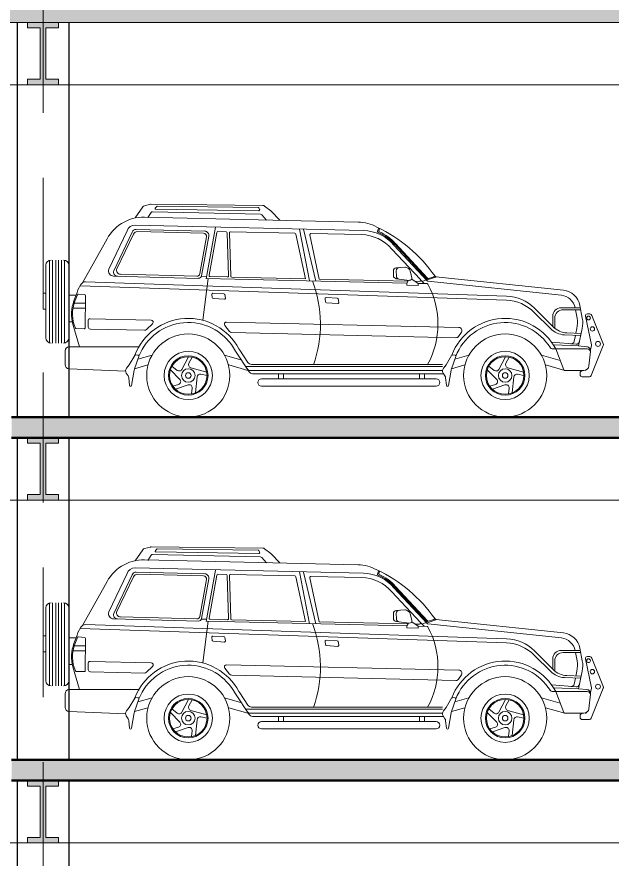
# Model space of a CAD drawing. Header units: millimetres. Extents: x 1135 to 1350, y 205 to 283.
# Drawn here: x 1162.74 to 1168.47, y 212.64 to 220.75 of the extents above; entities that cross this region are included whole.
import ezdxf

# ---------------------------------------------------------------- set-up
doc = ezdxf.new("R2010")
doc.units = ezdxf.units.MM
doc.header["$LTSCALE"] = 10
doc.linetypes.add('DASHED2', pattern=[0.375, 0.25, -0.125])
for name, color, linetype, lineweight in [('CARROS', 252, 'Continuous', 13), ('HACHT', 90, 'Continuous', 9), ('linha estutura', 252, 'Continuous', 13), ('PAREDES 2', 50, 'Continuous', 50), ('pn 02', 16, 'Continuous', 20), ('PN-01', 90, 'Continuous', 13), ('PN-03', 180, 'Continuous', 30)]:
    doc.layers.add(name, color=color, linetype=linetype, lineweight=lineweight)

# ---------------------------------------------------------------- blocks, each defined once
blk = doc.blocks.new('A$C4FEC501A')
at = {"layer": 'CARROS'}
for p, q in [((-114.5619, 1223.3261), (-114.6343, 1223.2204)), ((-114.4887, 1223.3521), (-114.5445, 1223.3382)), ((-113.4076, 1223.3414), (-114.4811, 1223.353)), ((-113.428, 1223.2567), (-114.4687, 1223.2804)), ((-114.4286, 1223.3318), (-114.4414, 1223.3176)), ((-114.4356, 1223.3043), (-113.4449, 1223.2897)), ((-113.4532, 1223.3226), (-114.4226, 1223.3345)), ((-113.4377, 1223.3013), (-113.4461, 1223.3182)), ((-113.3294, 1223.2901), (-113.3899, 1223.3354)), ((-113.245, 1223.2004), (-113.3254, 1223.2865)), ((-112.4904, 1223.1807), (-114.5443, 1223.2283)), ((-114.4818, 1223.2734), (-114.5132, 1223.2236)), ((-113.3733, 1223.1996), (-113.4169, 1223.2514)), ((-112.4391, 1223.0994), (-114.6364, 1223.1506)), ((-113.9511, 1222.6353), (-113.861, 1223.1307)), ((-112.2953, 1223.1197), (-112.3028, 1223.0921)), ((-112.2856, 1223.1171), (-112.2909, 1223.0979)), ((-114.8892, 1222.727), (-114.7137, 1223.0978)), ((-114.8413, 1222.7126), (-114.6656, 1223.0839)), ((-114.8131, 1222.7319), (-114.6517, 1223.0636)), ((-113.9655, 1223.0934), (-114.6269, 1223.1103)), ((-113.9777, 1223.0737), (-114.613, 1223.09)), ((-114.0134, 1222.6842), (-113.949, 1223.0383)), ((-113.9968, 1222.6637), (-113.9272, 1223.0462)), ((-113.9248, 1222.6681), (-113.8495, 1223.0819)), ((-113.759, 1223.0881), (-113.8394, 1223.0902)), ((-113.7493, 1223.0784), (-113.7364, 1222.6623)), ((-113.7292, 1223.0768), (-113.7164, 1222.6606)), ((-113.0977, 1223.0731), (-113.719, 1223.0871)), ((-112.9958, 1222.6335), (-113.0882, 1223.0652)), ((-112.9595, 1222.6137), (-113.0543, 1223.112)), ((-112.8968, 1222.6121), (-113.0143, 1223.111)), ((-112.8639, 1222.6303), (-112.955, 1223.0569)), ((-112.4579, 1223.0599), (-112.945, 1223.0692)), ((-115.1439, 1222.5951), (-114.9196, 1222.992)), ((-111.8261, 1222.616), (-112.1455, 1222.9597)), ((-111.8325, 1222.6376), (-112.1381, 1222.9665)), ((-111.822, 1222.641), (-112.1308, 1222.9733)), ((-111.8904, 1222.6264), (-112.1643, 1222.9201)), ((-115.4599, 1222.811), (-115.4599, 1222.0193)), ((-115.4299, 1222.8151), (-115.4299, 1222.0151)), ((-115.3999, 1222.8151), (-115.3999, 1222.0151)), ((-115.3749, 1222.0151), (-115.3749, 1222.8151)), ((-115.3449, 1222.0151), (-115.3449, 1222.8151)), ((-115.3149, 1222.0154), (-115.3149, 1222.8142)), ((-115.4945, 1222.7651), (-115.4945, 1222.0651)), ((-115.2745, 1222.0651), (-115.2745, 1222.7651)), ((-112.0413, 1222.7473), (-112.1232, 1222.7408)), ((-112.1224, 1222.7126), (-112.1214, 1222.6614)), ((-112.004, 1222.7327), (-112.0247, 1222.7438)), ((-111.9733, 1222.6441), (-111.989, 1222.7129)), ((-114.0271, 1222.6391), (-114.8435, 1222.6601)), ((-114.0437, 1222.6596), (-114.7765, 1222.6783)), ((-113.9472, 1222.6571), (-113.9977, 1222.6584)), ((-113.9843, 1222.2356), (-113.9325, 1222.6367)), ((-112.0213, 1222.5924), (-113.9508, 1222.6372)), ((-113.7467, 1222.652), (-113.9153, 1222.6563)), ((-112.9958, 1222.6335), (-113.7066, 1222.6509)), ((-112.1508, 1222.7109), (-112.1508, 1222.6656)), ((-112.1245, 1222.6358), (-111.9952, 1222.6198)), ((-111.9127, 1222.5899), (-111.9743, 1222.632)), ((-111.7334, 1222.6531), (-111.8251, 1222.6234)), ((-111.7616, 1222.6545), (-111.8221, 1222.6349)), ((-111.7418, 1222.6549), (-110.5138, 1222.5242)), ((-115.1862, 1222.5279), (-115.1575, 1222.5795)), ((-111.0634, 1222.4284), (-115.1644, 1222.5671)), ((-111.0609, 1222.4683), (-115.112, 1222.6052)), ((-112.0095, 1222.612), (-112.8639, 1222.6303)), ((-112.0213, 1222.5924), (-112.0218, 1222.5724)), ((-111.9132, 1222.5699), (-112.0218, 1222.5724)), ((-112.0213, 1222.5924), (-112.0045, 1222.6204)), ((-111.898, 1222.6096), (-111.943, 1222.6106)), ((-111.9127, 1222.5899), (-111.9132, 1222.5699)), ((-111.8267, 1222.5879), (-111.9127, 1222.5899)), ((-111.8879, 1222.6228), (-111.8546, 1222.5896)), ((-111.8349, 1222.6255), (-111.8747, 1222.6102)), ((-111.8198, 1222.6129), (-110.5338, 1222.476)), ((-115.5209, 1222.4976), (-115.4939, 1222.4976)), ((-115.5209, 1222.4976), (-115.5209, 1222.3424)), ((-115.2103, 1222.4773), (-115.2711, 1222.4773)), ((-115.2244, 1222.4218), (-115.1925, 1222.5036)), ((-115.2151, 1222.4182), (-115.1904, 1222.4813)), ((-115.1802, 1222.4876), (-115.1219, 1222.482)), ((-115.1128, 1222.472), (-115.116, 1222.1619)), ((-113.8946, 1222.4533), (-113.8986, 1222.4839)), ((-113.8883, 1222.4952), (-113.7823, 1222.4901)), ((-113.773, 1222.4823), (-113.7657, 1222.4494)), ((-115.1136, 1222.4013), (-115.2212, 1222.4013)), ((-113.7761, 1222.4373), (-113.8853, 1222.4447)), ((-112.8045, 1222.4118), (-112.8086, 1222.4423)), ((-112.7982, 1222.4536), (-112.6923, 1222.4486)), ((-112.6861, 1222.3957), (-112.7953, 1222.4031)), ((-112.683, 1222.4408), (-112.6757, 1222.4078)), ((-115.5209, 1222.3424), (-115.4939, 1222.3424)), ((-115.1141, 1222.3514), (-115.2336, 1222.3514)), ((-110.6365, 1222.1533), (-110.7949, 1222.3115)), ((-110.613, 1222.1722), (-110.7924, 1222.3515)), ((-110.3517, 1222.3562), (-110.5373, 1222.3562)), ((-110.3479, 1222.3362), (-110.5173, 1222.3362)), ((-110.3835, 1222.2556), (-110.3988, 1222.3362)), ((-110.3325, 1222.2551), (-110.356, 1222.3787)), ((-115.0893, 1222.2294), (-115.0863, 1222.1694)), ((-114.4814, 1222.2368), (-115.0689, 1222.2504)), ((-110.6173, 1222.2762), (-110.6173, 1222.1765)), ((-110.5973, 1222.2562), (-110.5973, 1222.1581)), ((-110.3033, 1222.2758), (-110.245, 1221.9977)), ((-110.2833, 1222.2963), (-110.2607, 1222.2963)), ((-110.2412, 1222.2805), (-110.1297, 1222.0031)), ((-115.2441, 1222.2209), (-115.2711, 1222.2209)), ((-115.1718, 1221.9799), (-115.2346, 1222.1975)), ((-115.1263, 1222.152), (-115.2021, 1222.1547)), ((-114.5467, 1222.1385), (-115.0668, 1222.1504)), ((-114.525, 1222.147), (-114.468, 1222.2025)), ((-113.7281, 1222.1286), (-113.773, 1222.1861)), ((-111.5208, 1222.1668), (-113.7567, 1222.2184)), ((-110.3945, 1222.11), (-110.3845, 1222.1575)), ((-110.3691, 1221.9881), (-110.3335, 1222.157)), ((-111.549, 1222.0674), (-113.7052, 1222.1171)), ((-111.4967, 1222.1199), (-111.5234, 1222.0806)), ((-110.3481, 1222.0879), (-110.5042, 1222.095)), ((-110.3439, 1222.1077), (-110.4807, 1222.1139)), ((-110.4108, 1222.0325), (-110.3987, 1222.0902)), ((-110.3926, 1222.0045), (-110.6268, 1222.0248)), ((-110.3691, 1221.9881), (-110.6043, 1221.9973)), ((-110.2897, 1221.9799), (-110.3691, 1221.9881)), ((-110.2454, 1221.9936), (-110.2556, 1221.9382)), ((-110.1306, 1221.9915), (-110.2458, 1221.7037)), ((-115.3102, 1221.9399), (-115.3102, 1221.8082)), ((-115.1718, 1221.9799), (-115.2702, 1221.9799)), ((-115.1718, 1221.9799), (-114.6033, 1221.9799)), ((-114.6303, 1221.9018), (-114.6085, 1221.9001)), ((-113.6691, 1221.9374), (-113.6898, 1221.9704)), ((-113.6691, 1221.9374), (-113.5391, 1221.7395)), ((-113.6294, 1221.9465), (-113.6383, 1221.9608)), ((-113.6294, 1221.9465), (-113.551, 1221.8296)), ((-111.5809, 1221.9018), (-111.559, 1221.9001)), ((-110.2847, 1221.9608), (-110.6233, 1221.9608)), ((-110.5889, 1221.9608), (-110.5102, 1221.7572)), ((-110.254, 1221.9359), (-110.2689, 1221.7955)), ((-114.6937, 1221.8054), (-114.6394, 1221.8975)), ((-114.5998, 1221.8868), (-114.6415, 1221.7676)), ((-114.61, 1221.8601), (-114.4731, 1221.9)), ((-114.1851, 1221.7625), (-114.1221, 1221.8842)), ((-114.0859, 1221.88), (-114.1178, 1221.8217)), ((-113.6098, 1221.8515), (-113.776, 1221.9)), ((-111.6442, 1221.8054), (-111.5899, 1221.8975)), ((-111.5504, 1221.8868), (-111.592, 1221.7676)), ((-111.5606, 1221.8601), (-111.4236, 1221.9)), ((-111.1356, 1221.7625), (-111.0726, 1221.8842)), ((-111.0364, 1221.88), (-111.0683, 1221.8217)), ((-110.5449, 1221.847), (-110.7265, 1221.9)), ((-114.7289, 1221.7464), (-115.2721, 1221.7682)), ((-114.7194, 1221.7734), (-114.6937, 1221.8054)), ((-114.6447, 1221.755), (-114.6703, 1221.608)), ((-114.6416, 1221.7675), (-114.5138, 1221.8048)), ((-114.2964, 1221.7588), (-114.206, 1221.6666)), ((-114.2813, 1221.7932), (-114.2304, 1221.7528)), ((-114.0994, 1221.7784), (-113.9471, 1221.7365)), ((-113.5504, 1221.7508), (-113.7354, 1221.8048)), ((-111.6787, 1221.7908), (-113.5715, 1221.7908)), ((-111.6787, 1221.7508), (-113.5242, 1221.7508)), ((-111.6787, 1221.8108), (-113.5171, 1221.8108)), ((-111.6699, 1221.7734), (-111.6442, 1221.8054)), ((-111.5952, 1221.755), (-111.6208, 1221.608)), ((-111.5921, 1221.7675), (-111.4643, 1221.8048)), ((-111.2469, 1221.7588), (-111.1565, 1221.6666)), ((-111.2319, 1221.7932), (-111.1809, 1221.7528)), ((-111.0499, 1221.7784), (-110.8976, 1221.7365)), ((-110.5009, 1221.7508), (-110.6859, 1221.8048)), ((-110.3186, 1221.7508), (-110.5009, 1221.7508)), ((-114.704, 1221.6992), (-114.7218, 1221.7265)), ((-114.6901, 1221.6089), (-114.6976, 1221.6797)), ((-114.0404, 1221.6896), (-114.0561, 1221.5368)), ((-113.9441, 1221.7034), (-114.0045, 1221.7159)), ((-111.6686, 1221.7208), (-113.5052, 1221.7208)), ((-111.7382, 1221.6708), (-113.4203, 1221.6708)), ((-113.2577, 1221.7208), (-113.2577, 1221.6708)), ((-113.2077, 1221.7208), (-113.2077, 1221.6708)), ((-111.9004, 1221.7208), (-111.9004, 1221.6708)), ((-111.8504, 1221.7208), (-111.8504, 1221.6708)), ((-111.6545, 1221.6992), (-111.6723, 1221.7265)), ((-111.6406, 1221.6089), (-111.6481, 1221.6797)), ((-110.9909, 1221.6896), (-111.0067, 1221.5368)), ((-110.8946, 1221.7034), (-110.955, 1221.7159)), ((-110.3533, 1221.7288), (-110.3533, 1221.7112)), ((-110.2644, 1221.6912), (-110.3333, 1221.6912)), ((-114.6802, 1221.5994), (-114.6801, 1221.5994)), ((-114.2186, 1221.6169), (-114.2725, 1221.6004)), ((-114.2477, 1221.5719), (-114.1265, 1221.6137)), ((-114.0869, 1221.5826), (-114.092, 1221.5263)), ((-111.7382, 1221.6008), (-113.4203, 1221.6008)), ((-111.6307, 1221.5994), (-111.6307, 1221.5994)), ((-111.1692, 1221.6169), (-111.223, 1221.6004)), ((-111.1983, 1221.5719), (-111.077, 1221.6137)), ((-111.0374, 1221.5826), (-111.0425, 1221.5263))]:
    blk.add_line(p, q, dxfattribs=at)
for centre, radius in [((-110.2721, 1222.2572), 0.0181), ((-110.2359, 1222.152), 0.0211), ((-114.1246, 1221.7038), 0.4), ((-111.0751, 1221.7038), 0.4), ((-110.1818, 1222.0076), 0.0241), ((-114.1246, 1221.7038), 0.2325), ((-111.0751, 1221.7038), 0.2325), ((-114.1246, 1221.7038), 0.19), ((-114.1246, 1221.7038), 0.1804), ((-111.0751, 1221.7038), 0.19), ((-111.0751, 1221.7038), 0.1804), ((-114.1246, 1221.7038), 0.065), ((-111.0751, 1221.7038), 0.065), ((-114.1246, 1221.7038), 0.0267), ((-111.0751, 1221.7038), 0.0267)]:
    blk.add_circle(centre, radius, dxfattribs=at)
for centre, radius, start, end in [((-114.5372, 1223.3091), 0.03, 104.02715, 145.60164), ((-114.4815, 1223.323), 0.03, 89.38103, 104.02715), ((-114.4691, 1223.2654), 0.015, 88.69892, 147.70689), ((-114.4355, 1223.3123), 0.008, 137.99356, 269.15804), ((-114.4227, 1223.3265), 0.008, 89.29749, 137.99356), ((-113.4532, 1223.3146), 0.008, 26.58052, 89.29749), ((-113.4448, 1223.2977), 0.008, 269.15804, 26.58052), ((-113.4079, 1223.3114), 0.03, 53.14866, 89.38103), ((-113.3474, 1223.2661), 0.03, 43.04434, 53.14866), ((-114.5546, 1222.8284), 0.4, 88.53219, 155.8532), ((-113.4284, 1223.2417), 0.015, 40.11995, 88.69892), ((-114.6385, 1223.0706), 0.08, 88.53219, 160.14696), ((-112.5006, 1222.7809), 0.4, 61.60073, 88.53219), ((-112.9266, 1221.8326), 1.4388, 35.06034, 64.64017), ((-114.628, 1223.0703), 0.04, 88.53219, 160.14696), ((-114.614, 1223.05), 0.04, 88.53219, 160.14696), ((-113.9785, 1223.0437), 0.03, 349.68835, 88.53219), ((-113.9665, 1223.0534), 0.04, 349.68835, 88.53219), ((-113.8397, 1223.0802), 0.01, 88.53219, 169.68835), ((-113.7593, 1223.0781), 0.01, 1.77267, 88.53219), ((-113.7192, 1223.0771), 0.01, 88.53219, 181.77267), ((-113.0979, 1223.0631), 0.01, 13.18113, 88.53219), ((-113.098, 1223.0631), 0.01, 12.08225, 88.53219), ((-112.9453, 1223.0592), 0.01, 88.53219, 193.18113), ((-112.4681, 1222.66), 0.4, 40.56792, 88.53219), ((-112.4493, 1222.6995), 0.4, 40.56792, 88.53219), ((-112.2932, 1223.0894), 0.01, 164.735, 248.17514), ((-112.4493, 1222.6995), 0.41, 40.56792, 68.17514), ((-112.2812, 1223.0953), 0.01, 164.735, 246.98561), ((-112.4493, 1222.6995), 0.42, 40.56792, 66.98561), ((-115.4445, 1222.7651), 0.05, 90, 180), ((-115.3245, 1222.7651), 0.05, 0, 90), ((-114.8422, 1222.71), 0.05, 160.14696, 268.53219), ((-114.8037, 1222.699), 0.04, 160.14696, 268.53219), ((-114.7754, 1222.7183), 0.04, 160.14696, 268.53219), ((-112.1208, 1222.7109), 0.03, 94.51095, 180), ((-112.0924, 1222.7132), 0.03, 94.51095, 181.08166), ((-112.0389, 1222.7174), 0.03, 61.71539, 94.51095), ((-112.0182, 1222.7062), 0.03, 12.85609, 61.71539), ((-114.0429, 1222.6896), 0.03, 268.53219, 349.68835), ((-114.0263, 1222.6691), 0.03, 268.53219, 349.68835), ((-113.915, 1222.6663), 0.01, 169.68835, 268.53219), ((-113.7464, 1222.6619), 0.01, 268.53219, 1.77267), ((-113.7064, 1222.6609), 0.01, 181.77267, 268.53219), ((-112.1208, 1222.6656), 0.03, 180, 262.94686), ((-112.0914, 1222.662), 0.03, 181.08166, 262.94686), ((-111.9928, 1222.6397), 0.02, 262.94686, 12.85609), ((-111.8252, 1222.6444), 0.01, 222.90495, 287.95781), ((-111.8147, 1222.6478), 0.01, 222.90495, 287.95781), ((-111.7646, 1222.664), 0.01, 287.95781, 35.58528), ((-111.7407, 1222.6648), 0.01, 215.06034, 263.92333), ((-111.7303, 1222.6436), 0.01, 83.92333, 107.95781), ((-115.1138, 1222.5553), 0.05, 87.96362, 150.92898), ((-114.0369, 1222.1953), 1.1838, 340.78537, 20.76411), ((-111.8977, 1222.6196), 0.01, 268.59614, 42.99804), ((-111.8281, 1222.6329), 0.01, 222.90495, 287.95781), ((-111.8269, 1222.5779), 0.01, 28.24265, 88.53219), ((-111.8188, 1222.6229), 0.01, 222.90495, 263.92333), ((-112.5327, 1222.1987), 0.8112, 331.32434, 28.24265), ((-115.1425, 1222.5036), 0.05, 150.92898, 180), ((-115.1811, 1222.4776), 0.01, 84.56331, 158.6761), ((-115.1228, 1222.4721), 0.01, 359.42088, 84.56331), ((-113.8887, 1222.4852), 0.01, 87.27554, 187.59969), ((-113.7828, 1222.4801), 0.01, 12.53696, 87.27554), ((-111.0751, 1222.0685), 0.4, 45.01933, 87.96362), ((-110.5497, 1222.3269), 0.15, 10.74597, 83.92333), ((-110.5328, 1222.3452), 0.18, 10.74597, 83.92333), ((-114.8984, 1222.2945), 0.35, 158.6761, 196.10112), ((-114.8984, 1222.2945), 0.34, 158.6761, 203.16624), ((-113.8847, 1222.4547), 0.01, 187.59969, 266.10212), ((-113.7755, 1222.4472), 0.01, 266.10212, 12.53696), ((-112.7987, 1222.4436), 0.01, 87.27554, 187.59969), ((-112.7946, 1222.4131), 0.01, 187.59969, 266.10212), ((-112.6928, 1222.4386), 0.01, 12.53696, 87.27554), ((-112.6854, 1222.4057), 0.01, 266.10212, 12.53696), ((-111.0776, 1222.0286), 0.4, 45.01933, 87.96387), ((-110.5373, 1222.2762), 0.08, 90, 180), ((-110.5173, 1222.2562), 0.08, 90, 180), ((-115.0694, 1222.2304), 0.02, 88.67396, 182.86434), ((-114.1246, 1221.7038), 0.55, 27.86103, 159.13324), ((-114.4819, 1222.2168), 0.02, 314.23663, 88.54616), ((-111.0751, 1221.7038), 0.55, 27.86103, 159.13324), ((-110.6292, 1222.209), 0.25, 348.10354, 10.74597), ((-110.5782, 1222.2085), 0.25, 348.10354, 10.74597), ((-110.2833, 1222.2763), 0.02, 90, 181.45742), ((-110.2607, 1222.2763), 0.02, 12.27344, 90), ((-115.2017, 1222.1647), 0.01, 203.16624, 267.95596), ((-115.126, 1222.162), 0.01, 267.95596, 359.42088), ((-115.0664, 1222.1704), 0.02, 182.86434, 268.68569), ((-114.1246, 1221.7038), 0.51, 31.5135, 158.55945), ((-114.5459, 1222.1684), 0.03, 268.54616, 314.23663), ((-113.7572, 1222.1984), 0.02, 88.54616, 217.9609), ((-111.0751, 1221.7038), 0.51, 31.5135, 158.55945), ((-111.5215, 1222.1368), 0.03, 325.82234, 88.54616), ((-110.4951, 1222.2947), 0.2, 225.01933, 267.3992), ((-110.4716, 1222.3137), 0.2, 225.01933, 267.3992), ((-115.4445, 1222.0651), 0.05, 180, 270), ((-115.3245, 1222.0651), 0.05, 270, 0), ((-113.7045, 1222.1471), 0.03, 217.9609, 268.54616), ((-111.5482, 1222.0974), 0.03, 268.54616, 325.82234), ((-110.4402, 1222.0387), 0.03, 265.0336, 348.10354), ((-110.39, 1222.0344), 0.03, 265.0336, 348.10354), ((-110.265, 1221.9972), 0.02, 349.50106, 1.45742), ((-110.1492, 1221.9989), 0.02, 338.1842, 12.27344), ((-115.2702, 1221.9399), 0.04, 90, 180), ((-114.6311, 1221.8918), 0.01, 85.42921, 145.47344), ((-111.5817, 1221.8918), 0.01, 85.42921, 145.47344), ((-110.6233, 1221.9808), 0.02, 211.5135, 270), ((-110.2937, 1221.9402), 0.04, 353.92346, 84.12297), ((-110.2847, 1221.9308), 0.03, 353.92346, 90), ((-114.6093, 1221.8901), 0.01, 340.72142, 85.42921), ((-114.0914, 1221.8073), 0.03, 151.37329, 254.61434), ((-113.5171, 1221.8508), 0.04, 212.02275, 270), ((-111.5598, 1221.8901), 0.01, 340.72142, 85.42921), ((-111.0419, 1221.8073), 0.03, 151.37329, 254.61434), ((-115.2702, 1221.8082), 0.04, 180, 267.38601), ((-114.6883, 1221.7483), 0.04, 141.12772, 213.04154), ((-114.5754, 1221.7445), 0.07, 160.72142, 171.44249), ((-114.2117, 1221.7763), 0.03, 231.60076, 332.63435), ((-113.5242, 1221.7908), 0.04, 212.25992, 270), ((-113.5052, 1221.7608), 0.04, 212.25992, 270), ((-111.6388, 1221.7483), 0.04, 141.12772, 213.04154), ((-111.526, 1221.7445), 0.07, 160.72142, 171.44249), ((-111.1623, 1221.7763), 0.03, 231.60076, 332.63435), ((-110.5009, 1221.7608), 0.01, 201.11709, 270), ((-110.3333, 1221.7288), 0.02, 92.86035, 180), ((-110.3186, 1221.8008), 0.05, 270, 353.92346), ((-110.3069, 1221.7713), 0.02, 272.86035, 322.81235), ((-114.7375, 1221.6774), 0.04, 3.32964, 33.04154), ((-114.2274, 1221.6456), 0.03, 286.98002, 44.42867), ((-114.0106, 1221.6865), 0.03, 78.374, 174.11867), ((-113.4203, 1221.6358), 0.035, 90, 270), ((-111.7382, 1221.6358), 0.035, 270, 90), ((-111.6881, 1221.6774), 0.04, 3.32964, 33.04154), ((-111.1779, 1221.6456), 0.03, 286.98002, 44.42867), ((-110.9611, 1221.6865), 0.03, 78.374, 174.11867), ((-110.3333, 1221.7112), 0.02, 180, 270), ((-110.2644, 1221.7112), 0.02, 270, 338.1842), ((-114.6801, 1221.6094), 0.01, 183.32964, 270), ((-114.6802, 1221.6094), 0.01, 270, 351.44249), ((-114.1167, 1221.5853), 0.03, 354.80209, 109.0137), ((-111.6307, 1221.6094), 0.01, 183.32964, 270), ((-111.6307, 1221.6094), 0.01, 270, 351.44249), ((-111.0673, 1221.5853), 0.03, 354.80209, 109.0137)]:
    blk.add_arc(centre, radius, start, end, dxfattribs=at)

msp = doc.modelspace()

# ---------------------------------------------------------------- hatches: boundary and pattern name
at = {"layer": 'HACHT'}
for points in [[(1162.8434, 220.1525), (1162.8434, 220.0991), (1163.1434, 220.0991), (1163.1434, 220.1525), (1163.0201, 220.1525), (1163.0201, 220.6466), (1163.1434, 220.6466), (1163.1434, 220.7), (1162.8434, 220.7), (1162.8434, 220.6466), (1162.9667, 220.6466), (1162.9667, 220.1525)], [(1162.8434, 216.1525), (1162.8434, 216.0991), (1163.1434, 216.0991), (1163.1434, 216.1525), (1163.0201, 216.1525), (1163.0201, 216.6466), (1163.1434, 216.6466), (1163.1434, 216.7), (1162.8434, 216.7), (1162.8434, 216.6466), (1162.9667, 216.6466), (1162.9667, 216.1525)], [(1162.8434, 212.8525), (1162.8434, 212.7991), (1163.1434, 212.7991), (1163.1434, 212.8525), (1163.0201, 212.8525), (1163.0201, 213.3466), (1163.1434, 213.3466), (1163.1434, 213.4), (1162.8434, 213.4), (1162.8434, 213.3466), (1162.9667, 213.3466), (1162.9667, 212.8525)]]:
    msp.add_hatch(color=256, dxfattribs=at).paths.add_polyline_path(points)
h = msp.add_hatch(color=256, dxfattribs=at)
h.paths.add_polyline_path([(1168.9934, 216.9), (1168.9934, 216.7), (1169.1434, 216.7), (1174.9934, 216.7), (1174.9934, 216.9)])
h.paths.add_polyline_path([(1162.9934, 216.9), (1162.9934, 216.7), (1163.1434, 216.7), (1168.9934, 216.7), (1168.9934, 216.9)])
h.paths.add_polyline_path([(1168.9934, 213.4), (1168.9934, 213.6), (1162.9934, 213.6), (1162.9934, 213.4)])
h.paths.add_polyline_path([(1174.9934, 213.4), (1174.9934, 213.6), (1168.9934, 213.6), (1168.9934, 213.4)])
h.paths.add_polyline_path([(1162.9934, 216.7), (1162.9934, 216.9), (1162.6904, 216.9), (1162.6904, 216.7)])
h.paths.add_polyline_path([(1162.6904, 213.6), (1162.6904, 213.4), (1162.9934, 213.4), (1162.9934, 213.6)])
at = {"layer": 'PN-01'}
h = msp.add_hatch(color=256, dxfattribs=at)
h.paths.add_polyline_path([(1192.9934, 228.8), (1186.9934, 228.8), (1186.9934, 228.6), (1192.9934, 228.6)])
h.paths.add_polyline_path([(1186.9934, 228.8), (1180.9934, 228.8), (1180.9934, 228.6), (1186.9934, 228.6)])
h.paths.add_polyline_path([(1180.9934, 228.8), (1174.9934, 228.8), (1174.9934, 228.6), (1180.9934, 228.6)])
h.paths.add_polyline_path([(1174.9934, 228.8), (1168.9934, 228.8), (1168.9934, 228.6), (1174.9934, 228.6)])
h.paths.add_polyline_path([(1168.9934, 228.8), (1162.9934, 228.8), (1162.9934, 228.6), (1168.9934, 228.6)])
h.paths.add_polyline_path([(1162.9934, 228.8), (1156.9934, 228.8), (1156.9934, 228.6), (1162.9934, 228.6)])
h.paths.add_polyline_path([(1156.9934, 228.8), (1151.1184, 228.8), (1151.1184, 228.6), (1156.9934, 228.6)])
h.paths.add_polyline_path([(1150.8684, 225.1), (1148.8684, 225.1), (1148.8684, 224.9), (1150.8684, 224.9)])
h.paths.add_polyline_path([(1156.9934, 225.1), (1151.1184, 225.1), (1151.1184, 224.9), (1156.9934, 224.9)])
h.paths.add_polyline_path([(1162.9934, 225.1), (1156.9934, 225.1), (1156.9934, 224.9), (1162.9934, 224.9)])
h.paths.add_polyline_path([(1168.9934, 225.1), (1162.9934, 225.1), (1162.9934, 224.9), (1168.9934, 224.9)])
h.paths.add_polyline_path([(1174.9934, 225.1), (1168.9934, 225.1), (1168.9934, 224.9), (1174.9934, 224.9)])
h.paths.add_polyline_path([(1180.9934, 225.1), (1174.9934, 225.1), (1174.9934, 224.9), (1180.9934, 224.9)])
h.paths.add_polyline_path([(1186.9934, 225.1), (1180.9934, 225.1), (1180.9934, 224.9), (1186.9934, 224.9)])
h.paths.add_polyline_path([(1192.9934, 225.1), (1186.9934, 225.1), (1186.9934, 224.9), (1192.9934, 224.9)])
h.paths.add_polyline_path([(1192.9934, 220.9), (1186.9934, 220.9), (1186.9934, 220.7), (1192.9934, 220.7)])
h.paths.add_polyline_path([(1186.9934, 220.9), (1180.9934, 220.9), (1180.9934, 220.7), (1186.9934, 220.7)])
h.paths.add_polyline_path([(1180.9934, 220.9), (1174.9934, 220.9), (1174.9934, 220.7), (1180.9934, 220.7)])
h.paths.add_polyline_path([(1174.9934, 220.9), (1168.9934, 220.9), (1168.9934, 220.7), (1174.9934, 220.7)])
h.paths.add_polyline_path([(1168.9934, 220.9), (1162.9934, 220.9), (1162.9934, 220.7), (1168.9934, 220.7)])
h.paths.add_polyline_path([(1162.9934, 220.9), (1156.9934, 220.9), (1156.9934, 220.7), (1162.9934, 220.7)])
h.paths.add_polyline_path([(1156.9934, 220.9), (1150.9934, 220.9), (1150.9934, 220.2), (1151.1184, 220.2), (1151.1184, 220.7), (1156.9934, 220.7)])
h.paths.add_polyline_path([(1150.9934, 220.2), (1145.8684, 220.2), (1145.8684, 220), (1150.9934, 220)])
h.paths.add_polyline_path([(1151.2434, 220.2), (1150.9934, 220.2), (1150.9934, 220), (1151.2434, 220)])

# ---------------------------------------------------------------- linework, layer by layer
at = {"layer": 'linha estutura', "linetype": 'DASHED2', "ltscale": 0.5}
msp.add_line((1162.9934, 232.3273), (1162.9934, 205.1185), dxfattribs=at)
at = {"layer": 'PAREDES 2'}
for p, q in [((1162.6904, 216.9), (1179.6588, 216.9)), ((1162.6904, 216.7), (1179.6588, 216.7)), ((1162.6904, 213.6), (1179.6588, 213.6)), ((1162.6904, 213.4), (1179.6588, 213.4))]:
    msp.add_line(p, q, dxfattribs=at)
at = {"layer": 'pn 02'}
for p, q in [((1151.1184, 220.7), (1228.8684, 220.7)), ((1151.2434, 220.1), (1184.2684, 220.1)), ((1146.1184, 216.1), (1184.2684, 216.1)), ((1146.1184, 212.8), (1184.2684, 212.8))]:
    msp.add_line(p, q, dxfattribs=at)
at = {"layer": 'pn 02', "linetype": 'Continuous'}
for points in [[(1162.8434, 220.1525), (1162.8434, 220.0991), (1163.1434, 220.0991), (1163.1434, 220.1525), (1163.0201, 220.1525), (1163.0201, 220.6466), (1163.1434, 220.6466), (1163.1434, 220.7), (1162.8434, 220.7), (1162.8434, 220.6466), (1162.9667, 220.6466), (1162.9667, 220.1525)], [(1162.8434, 216.1525), (1162.8434, 216.0991), (1163.1434, 216.0991), (1163.1434, 216.1525), (1163.0201, 216.1525), (1163.0201, 216.6466), (1163.1434, 216.6466), (1163.1434, 216.7), (1162.8434, 216.7), (1162.8434, 216.6466), (1162.9667, 216.6466), (1162.9667, 216.1525)], [(1162.8434, 212.8525), (1162.8434, 212.7991), (1163.1434, 212.7991), (1163.1434, 212.8525), (1163.0201, 212.8525), (1163.0201, 213.3466), (1163.1434, 213.3466), (1163.1434, 213.4), (1162.8434, 213.4), (1162.8434, 213.3466), (1162.9667, 213.3466), (1162.9667, 212.8525)]]:
    msp.add_lwpolyline(points, close=True, dxfattribs=at)
at = {"layer": 'PN-01'}
msp.add_line((1162.8434, 220.1), (1163.1434, 220.1), dxfattribs=at)
at = {"layer": 'PN-03'}
for p, q in [((1162.7434, 220.7), (1162.7434, 216.9)), ((1163.2434, 220.7), (1163.2434, 216.9)), ((1162.7434, 216.7), (1162.7434, 213.6)), ((1163.2434, 216.7), (1163.2434, 213.6)), ((1162.7434, 213.4), (1162.7434, 210.3)), ((1163.2434, 213.4), (1163.2434, 210.3))]:
    msp.add_line(p, q, dxfattribs=at)

# ---------------------------------------------------------------- block references
at = {"layer": 'CARROS'}
for p in [(1278.5157, -1004.4038), (1278.5157, -1007.7038)]:
    msp.add_blockref('A$C4FEC501A', p, dxfattribs=at)

doc.saveas('drawing.dxf')
